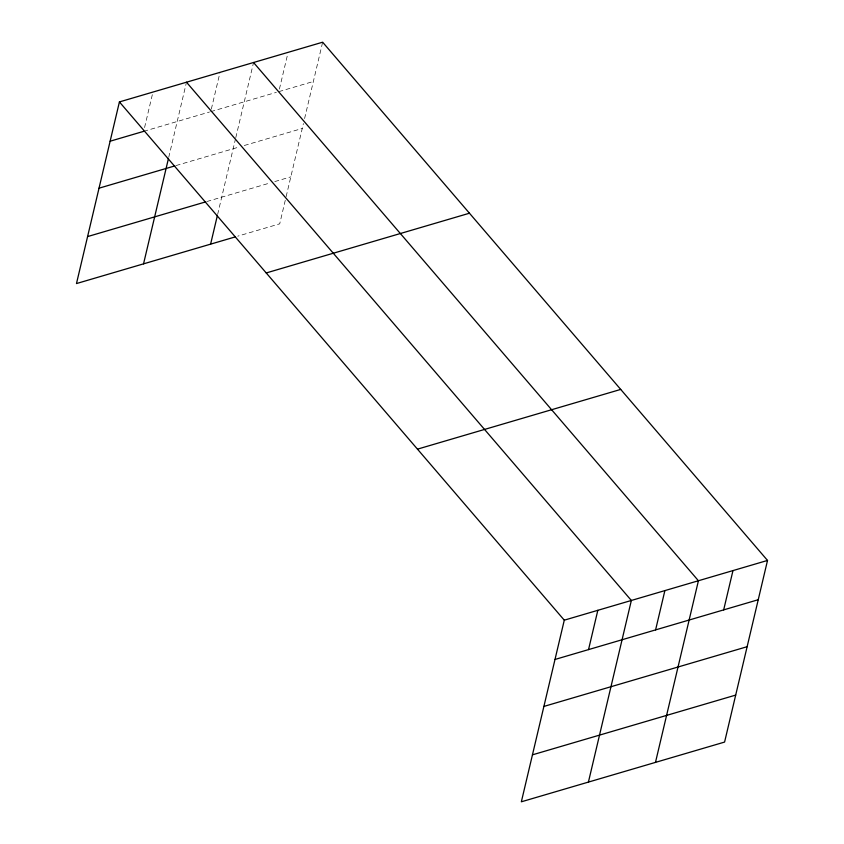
<?xml version="1.0" encoding="UTF-8"?>
<svg xmlns="http://www.w3.org/2000/svg" width="844" height="844" viewBox="0 0 844 844"><rect width="100%" height="100%" fill="white"/><g stroke="black" fill="none" stroke-linecap="round" stroke-linejoin="round"><path stroke-width="0.63" stroke-dasharray="4.22 3.17" d="M144.567 127.56L152.648 93.336M168.726 157.353L186.186 83.482M211.327 109.119L220.02 72.362M217.625 214.471L235.497 138.88M235.792 137.646L253.548 62.509M279.406 89.105L287.498 54.892M285.261 200.344L279.712 223.829L237.755 236.162M286.137 196.631L303.429 123.519M304.589 118.571L322.651 42.2M143.659 131.358L209.491 112.009M210.726 111.651L276.347 92.365M278.815 91.637L313.356 81.488M176.027 165.561L239.327 146.951M244.264 145.506L302.257 128.457M206.812 201.547L269.837 183.021M274.775 181.576L290.811 176.86"/><path stroke-width="1.27" d="M119.415 101.924L564.288 620.171L521.349 801.8L724.585 742.076L767.523 560.437L322.651 42.2L119.415 101.924L76.477 283.563L235.297 236.89M143.543 263.845L168.431 158.588M210.61 244.138L217.33 215.705M588.532 649.606L597.826 610.317M588.416 782.093L631.354 600.464L186.482 82.216M655.598 629.888L664.882 590.6M655.482 762.375L698.421 580.746L253.548 62.509M723.677 609.885L732.972 570.597M110.131 141.212L143.659 131.358M99.022 188.191L174.782 165.92M87.586 236.584L205.577 201.906M266.229 272.95L469.454 213.215M417.485 449.145L620.709 389.422M564.288 620.171L767.523 560.437M555.004 659.459L758.229 599.725M543.895 706.428L747.13 646.704M532.458 754.831L735.683 695.097"/></g></svg>
